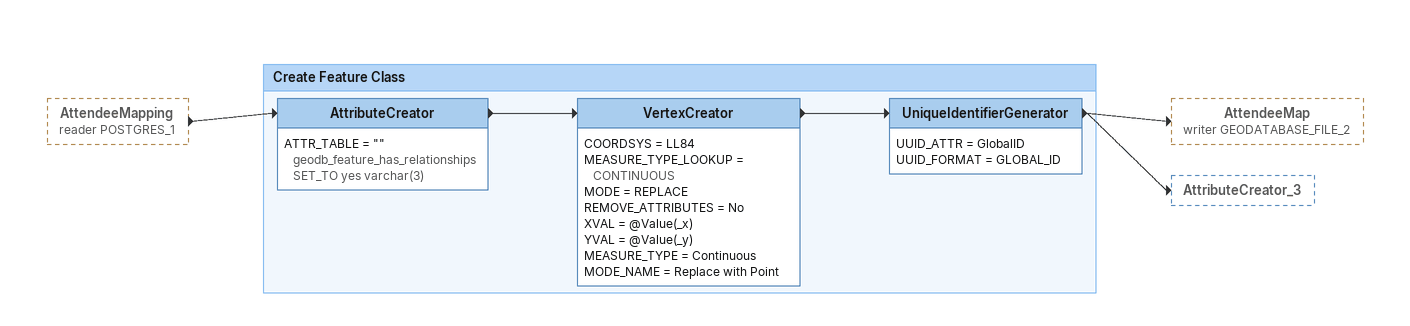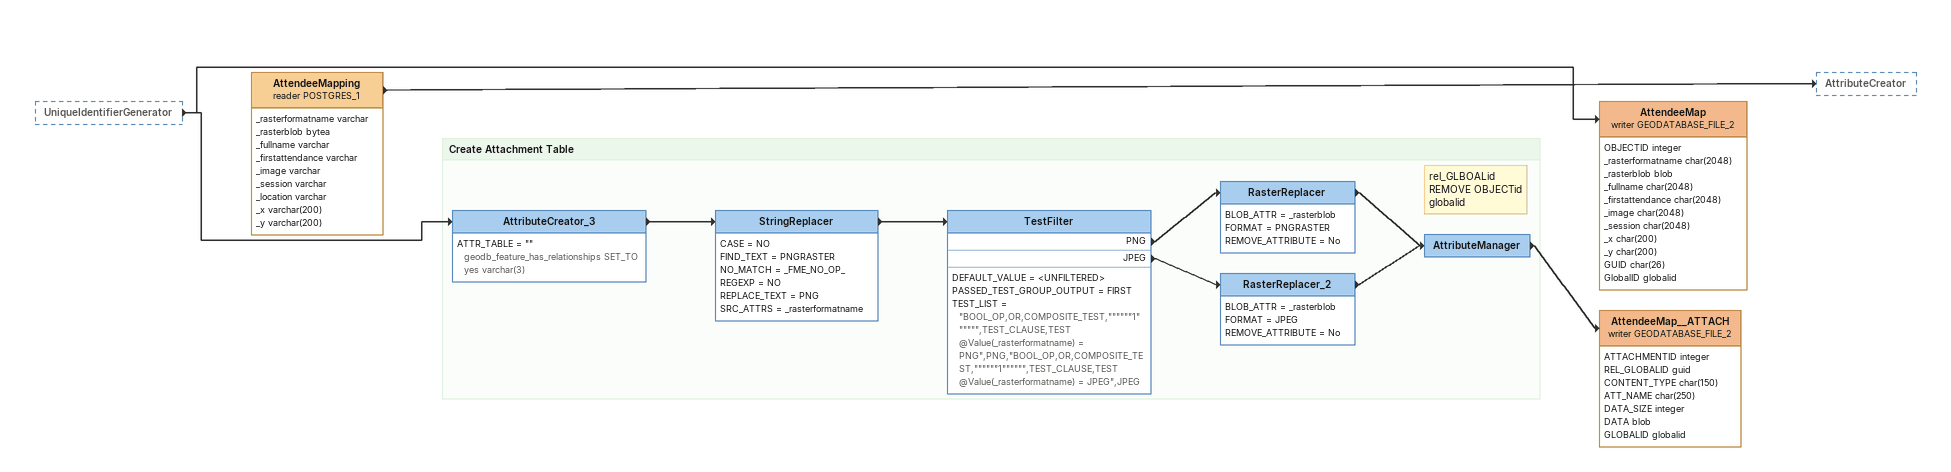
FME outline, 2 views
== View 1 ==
AttendeeMapping (reader POSTGRES_1) [outside]
    -> AttributeCreator

Bookmark: Create Feature Class
AttributeCreator
    ATTR_TABLE = "" geodb_feature_has_relationships SET_TO yes varchar(3)
    -> VertexCreator
VertexCreator
    COORDSYS = LL84
    MEASURE_TYPE_LOOKUP = CONTINUOUS
    MODE = REPLACE
    REMOVE_ATTRIBUTES = No
    XVAL = @Value(_x)
    YVAL = @Value(_y)
    MEASURE_TYPE = Continuous
    MODE_NAME = Replace with Point
    -> UniqueIdentifierGenerator
UniqueIdentifierGenerator
    UUID_ATTR = GlobalID
    UUID_FORMAT = GLOBAL_ID
    -> AttendeeMap (writer GEODATABASE_FILE_2)
    -> AttributeCreator_3

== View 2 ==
UniqueIdentifierGenerator [outside]
    -> AttendeeMap (writer GEODATABASE_FILE_2)
    -> AttributeCreator_3
AttendeeMapping (reader POSTGRES_1)
    attributes: _rasterformatname varchar, _rasterblob bytea, _fullname varchar, _firstattendance varchar, _image varchar, _session varchar, _location varchar, _x varchar(200), _y varchar(200)
    -> AttributeCreator
AttendeeMap (writer GEODATABASE_FILE_2)
    attributes: OBJECTID integer, _rasterformatname char(2048), _rasterblob blob, _fullname char(2048), _firstattendance char(2048), _image char(2048), _session char(2048), _x char(200), _y char(200), GUID char(26), GlobalID globalid
AttendeeMap__ATTACH (writer GEODATABASE_FILE_2)
    attributes: ATTACHMENTID integer, REL_GLOBALID guid, CONTENT_TYPE char(150), ATT_NAME char(250), DATA_SIZE integer, DATA blob, GLOBALID globalid

Bookmark: Create Attachment Table
AttributeCreator_3
    ATTR_TABLE = "" geodb_feature_has_relationships SET_TO yes varchar(3)
    -> StringReplacer
StringReplacer
    CASE = NO
    FIND_TEXT = PNGRASTER
    NO_MATCH = _FME_NO_OP_
    REGEXP = NO
    REPLACE_TEXT = PNG
    SRC_ATTRS = _rasterformatname
    -> TestFilter
TestFilter
    DEFAULT_VALUE = <UNFILTERED>
    PASSED_TEST_GROUP_OUTPUT = FIRST
    TEST_LIST = "BOOL_OP,OR,COMPOSITE_TEST,""""""1"""""",TEST_CLAUSE,TEST @Value(_rasterformatname) = PNG",PNG,"BOOL_OP,OR,COMPOSITE_TEST,""""""1"""""",TEST_CLAUSE,TEST @Value(_rasterformatname) = JPEG",JPEG
    PNG -> RasterReplacer
    JPEG -> RasterReplacer_2
RasterReplacer
    BLOB_ATTR = _rasterblob
    FORMAT = PNGRASTER
    REMOVE_ATTRIBUTE = No
    -> AttributeManager
RasterReplacer_2
    BLOB_ATTR = _rasterblob
    FORMAT = JPEG
    REMOVE_ATTRIBUTE = No
    -> AttributeManager
Note: rel_GLBOALid / REMOVE OBJECTid / globalid
AttributeManager
    -> AttendeeMap__ATTACH (writer GEODATABASE_FILE_2)
